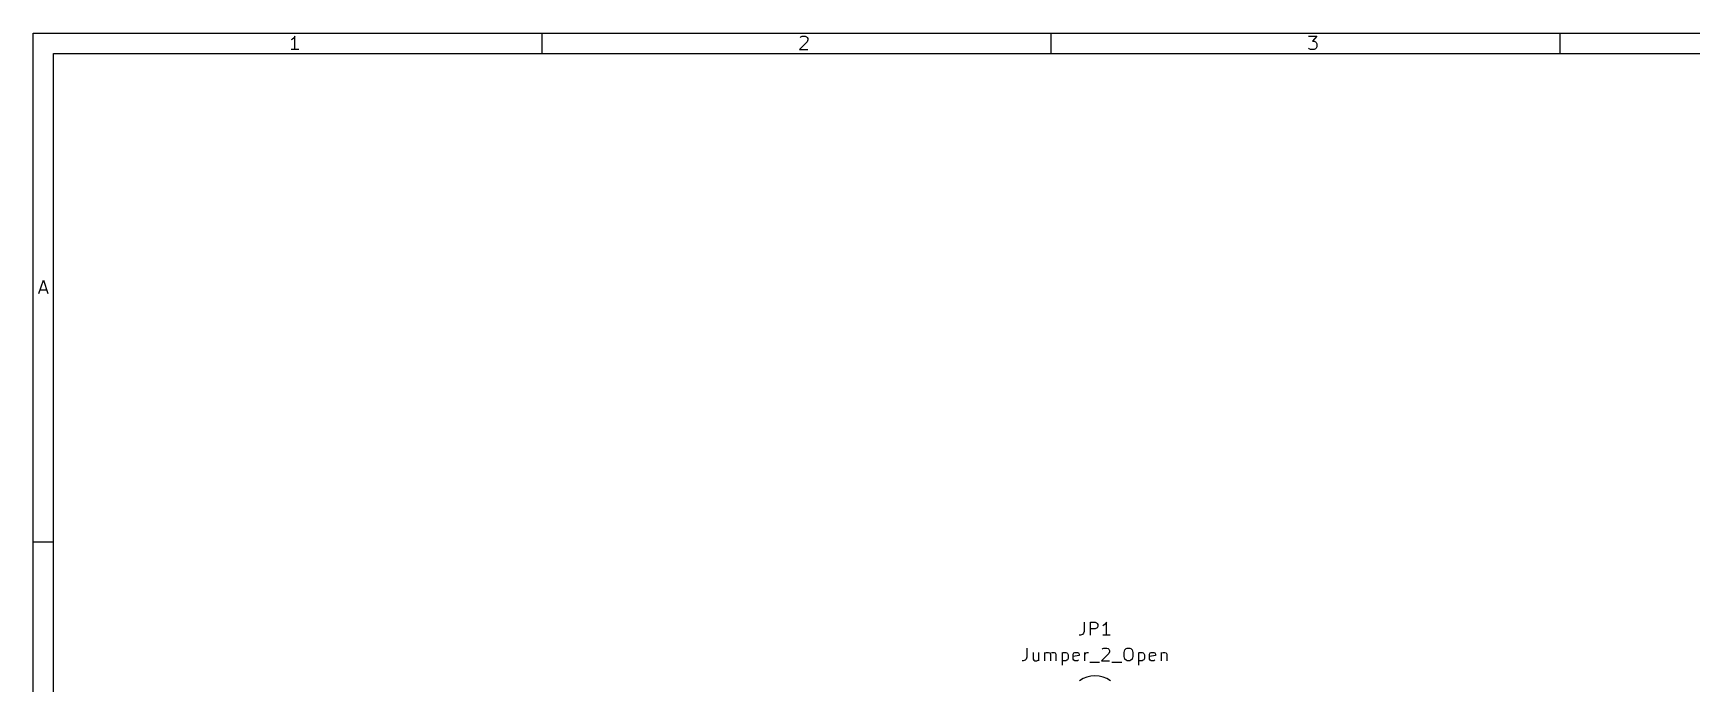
# Model space of a CAD drawing. Extents: x 0.4 to 11.3, y -7.9 to -0.4.
# Drawn here: x 0.39 to 6.81, y -2.91 to -0.39 of the extents above; entities that cross this region are included whole.
import ezdxf

# ---------------------------------------------------------------- set-up
doc = ezdxf.new("R2010")
doc.units = 0
doc.header["$MEASUREMENT"] = 0
doc.layers.add('CYAN2', color=4, linetype='CONTINUOUS')
doc.layers.add('RED2', color=1, linetype='CONTINUOUS')

msp = doc.modelspace()

# ---------------------------------------------------------------- linework, layer by layer
at = {"layer": 'CYAN2', "linetype": 'CONTINUOUS'}
for p, q in [((4.4583, -2.6728), (4.4583, -2.7085)), ((4.4821, -2.7228), (4.4821, -2.6728)), ((4.4821, -2.6728), (4.5012, -2.6728)), ((4.5012, -2.6728), (4.506, -2.6752)), ((4.506, -2.6752), (4.5083, -2.6776)), ((4.5083, -2.6776), (4.5107, -2.6823)), ((4.5107, -2.6895), (4.5083, -2.6942)), ((4.5107, -2.6823), (4.5107, -2.6895)), ((4.5345, -2.6847), (4.5298, -2.6871)), ((4.5393, -2.6799), (4.5345, -2.6847)), ((4.544, -2.6728), (4.5393, -2.6799)), ((4.544, -2.7228), (4.544, -2.6728)), ((4.444, -2.7228), (4.4393, -2.7228)), ((4.4512, -2.7204), (4.444, -2.7228)), ((4.456, -2.7157), (4.4512, -2.7204)), ((4.4583, -2.7085), (4.456, -2.7157)), ((4.5012, -2.699), (4.4821, -2.699)), ((4.506, -2.6966), (4.5012, -2.699)), ((4.5083, -2.6942), (4.506, -2.6966)), ((4.5583, -2.7228), (4.5298, -2.7228)), ((4.2298, -2.8204), (4.2226, -2.8228)), ((4.2345, -2.8157), (4.2298, -2.8204)), ((4.2369, -2.8085), (4.2345, -2.8157)), ((4.2369, -2.7728), (4.2369, -2.8085)), ((4.2607, -2.7895), (4.2607, -2.8157)), ((4.2607, -2.8157), (4.2631, -2.8204)), ((4.2631, -2.8204), (4.2679, -2.8228)), ((4.275, -2.8228), (4.2798, -2.8204)), ((4.2798, -2.8204), (4.2821, -2.818)), ((4.2821, -2.7895), (4.2821, -2.8228)), ((4.306, -2.8228), (4.306, -2.7895)), ((4.306, -2.7942), (4.3083, -2.7919)), ((4.3083, -2.7919), (4.3131, -2.7895)), ((4.3131, -2.7895), (4.3202, -2.7895)), ((4.3202, -2.7895), (4.325, -2.7919)), ((4.325, -2.7919), (4.3274, -2.7966)), ((4.3274, -2.7966), (4.3298, -2.7919)), ((4.3274, -2.7966), (4.3274, -2.8228)), ((4.3298, -2.7919), (4.3345, -2.7895)), ((4.3345, -2.7895), (4.3417, -2.7895)), ((4.3417, -2.7895), (4.3464, -2.7919)), ((4.3464, -2.7919), (4.3488, -2.7966)), ((4.3488, -2.7966), (4.3488, -2.8228)), ((4.3726, -2.7895), (4.3726, -2.8395)), ((4.3726, -2.7919), (4.3774, -2.7895)), ((4.3774, -2.8228), (4.3726, -2.8204)), ((4.3774, -2.7895), (4.3869, -2.7895)), ((4.3869, -2.7895), (4.3917, -2.7919)), ((4.3917, -2.8204), (4.3869, -2.8228)), ((4.3917, -2.7919), (4.394, -2.7942)), ((4.394, -2.818), (4.3917, -2.8204)), ((4.394, -2.7942), (4.3964, -2.799)), ((4.3964, -2.8133), (4.394, -2.818)), ((4.3964, -2.799), (4.3964, -2.8133)), ((4.4155, -2.7966), (4.4179, -2.7919)), ((4.4155, -2.8157), (4.4155, -2.7966)), ((4.4393, -2.8014), (4.4155, -2.8061)), ((4.4179, -2.8204), (4.4155, -2.8157)), ((4.4179, -2.7919), (4.4226, -2.7895)), ((4.4226, -2.8228), (4.4179, -2.8204)), ((4.4226, -2.7895), (4.4321, -2.7895)), ((4.4321, -2.7895), (4.4369, -2.7919)), ((4.4369, -2.8204), (4.4321, -2.8228)), ((4.4369, -2.7919), (4.4393, -2.7966)), ((4.4393, -2.7966), (4.4393, -2.8014)), ((4.4607, -2.8228), (4.4607, -2.7895)), ((4.4607, -2.799), (4.4631, -2.7942)), ((4.4631, -2.7942), (4.4655, -2.7919)), ((4.4655, -2.7919), (4.4702, -2.7895)), ((4.4702, -2.7895), (4.475, -2.7895)), ((4.5536, -2.7942), (4.525, -2.8228)), ((4.5274, -2.7776), (4.5298, -2.7752)), ((4.5298, -2.7752), (4.5345, -2.7728)), ((4.5345, -2.7728), (4.5464, -2.7728)), ((4.5464, -2.7728), (4.5512, -2.7752)), ((4.5512, -2.7752), (4.5536, -2.7776)), ((4.5536, -2.7776), (4.556, -2.7823)), ((4.556, -2.7871), (4.5536, -2.7942)), ((4.556, -2.7823), (4.556, -2.7871)), ((4.6131, -2.7895), (4.6155, -2.7799)), ((4.6131, -2.8061), (4.6131, -2.7895)), ((4.6155, -2.8157), (4.6131, -2.8061)), ((4.6155, -2.7799), (4.6202, -2.7752)), ((4.6202, -2.8204), (4.6155, -2.8157)), ((4.6202, -2.7752), (4.625, -2.7728)), ((4.625, -2.8228), (4.6202, -2.8204)), ((4.625, -2.7728), (4.6345, -2.7728)), ((4.6345, -2.7728), (4.6393, -2.7752)), ((4.6393, -2.8204), (4.6345, -2.8228)), ((4.6393, -2.7752), (4.644, -2.7799)), ((4.644, -2.8157), (4.6393, -2.8204)), ((4.644, -2.7799), (4.6464, -2.7895)), ((4.6464, -2.8061), (4.644, -2.8157)), ((4.6464, -2.7895), (4.6464, -2.8061)), ((4.6679, -2.7895), (4.6679, -2.8395)), ((4.6679, -2.7919), (4.6726, -2.7895)), ((4.6726, -2.8228), (4.6679, -2.8204)), ((4.6726, -2.7895), (4.6821, -2.7895)), ((4.6821, -2.7895), (4.6869, -2.7919)), ((4.6869, -2.8204), (4.6821, -2.8228)), ((4.6869, -2.7919), (4.6893, -2.7942)), ((4.6893, -2.818), (4.6869, -2.8204)), ((4.6893, -2.7942), (4.6917, -2.799)), ((4.6917, -2.8133), (4.6893, -2.818)), ((4.6917, -2.799), (4.6917, -2.8133)), ((4.7107, -2.7966), (4.7131, -2.7919)), ((4.7107, -2.8157), (4.7107, -2.7966)), ((4.7345, -2.8014), (4.7107, -2.8061)), ((4.7131, -2.8204), (4.7107, -2.8157)), ((4.7131, -2.7919), (4.7179, -2.7895)), ((4.7179, -2.8228), (4.7131, -2.8204)), ((4.7179, -2.7895), (4.7274, -2.7895)), ((4.7274, -2.7895), (4.7321, -2.7919)), ((4.7321, -2.8204), (4.7274, -2.8228)), ((4.7321, -2.7919), (4.7345, -2.7966)), ((4.7345, -2.7966), (4.7345, -2.8014)), ((4.7559, -2.7895), (4.7559, -2.8228)), ((4.7559, -2.7942), (4.7583, -2.7919)), ((4.7583, -2.7919), (4.7631, -2.7895)), ((4.7631, -2.7895), (4.7702, -2.7895)), ((4.7702, -2.7895), (4.775, -2.7919)), ((4.775, -2.7919), (4.7774, -2.7966)), ((4.7774, -2.7966), (4.7774, -2.8228)), ((4.2226, -2.8228), (4.2179, -2.8228)), ((4.2679, -2.8228), (4.275, -2.8228)), ((4.3869, -2.8228), (4.3774, -2.8228)), ((4.4321, -2.8228), (4.4226, -2.8228)), ((4.4798, -2.8276), (4.5179, -2.8276)), ((4.525, -2.8228), (4.556, -2.8228)), ((4.5655, -2.8276), (4.6036, -2.8276)), ((4.6345, -2.8228), (4.625, -2.8228)), ((4.6821, -2.8228), (4.6726, -2.8228)), ((4.7274, -2.8228), (4.7179, -2.8228))]:
    msp.add_line(p, q, dxfattribs=at)
at = {"layer": 'RED2', "linetype": 'CONTINUOUS'}
for p, q in [((0.3937, -0.3937), (11.2993, -0.3937)), ((0.3937, -7.8743), (0.3937, -0.3937)), ((1.3965, -0.4174), (1.3916, -0.4199)), ((1.4013, -0.4126), (1.3965, -0.4174)), ((1.4062, -0.4053), (1.4013, -0.4126)), ((1.4062, -0.4564), (1.4062, -0.4053)), ((2.3622, -0.4724), (2.3622, -0.3937)), ((3.3869, -0.4272), (3.3576, -0.4564)), ((3.3601, -0.4101), (3.3625, -0.4077)), ((3.3625, -0.4077), (3.3674, -0.4053)), ((3.3674, -0.4053), (3.3796, -0.4053)), ((3.3796, -0.4053), (3.3845, -0.4077)), ((3.3845, -0.4077), (3.3869, -0.4101)), ((3.3869, -0.4101), (3.3893, -0.415)), ((3.3893, -0.4199), (3.3869, -0.4272)), ((3.3893, -0.415), (3.3893, -0.4199)), ((4.3307, -0.4724), (4.3307, -0.3937)), ((5.3262, -0.4053), (5.3578, -0.4053)), ((5.3578, -0.4053), (5.3408, -0.4248)), ((5.3408, -0.4248), (5.3481, -0.4248)), ((5.3481, -0.4248), (5.353, -0.4272)), ((5.353, -0.4272), (5.3554, -0.4296)), ((5.3554, -0.4296), (5.3578, -0.4345)), ((5.3578, -0.4467), (5.3554, -0.4516)), ((5.3578, -0.4345), (5.3578, -0.4467)), ((6.2992, -0.4724), (6.2992, -0.3937)), ((0.4724, -0.4724), (11.2206, -0.4724)), ((0.4724, -7.7956), (0.4724, -0.4724)), ((1.4208, -0.4564), (1.3916, -0.4564)), ((3.3576, -0.4564), (3.3893, -0.4564)), ((5.3286, -0.454), (5.3262, -0.4516)), ((5.3335, -0.4564), (5.3286, -0.454)), ((5.3481, -0.4564), (5.3335, -0.4564)), ((5.353, -0.454), (5.3481, -0.4564)), ((5.3554, -0.4516), (5.353, -0.454)), ((0.416, -1.4013), (0.4331, -1.3501)), ((0.4209, -1.3867), (0.4453, -1.3867)), ((0.4331, -1.3501), (0.4501, -1.4013)), ((0.3937, -2.3622), (0.4724, -2.3622))]:
    msp.add_line(p, q, dxfattribs=at)
at = {"layer": 'RED2'}
msp.add_arc((4.5, -2.98), 0.1, 53.1301, 126.8699, dxfattribs=at)

doc.saveas('drawing.dxf')
